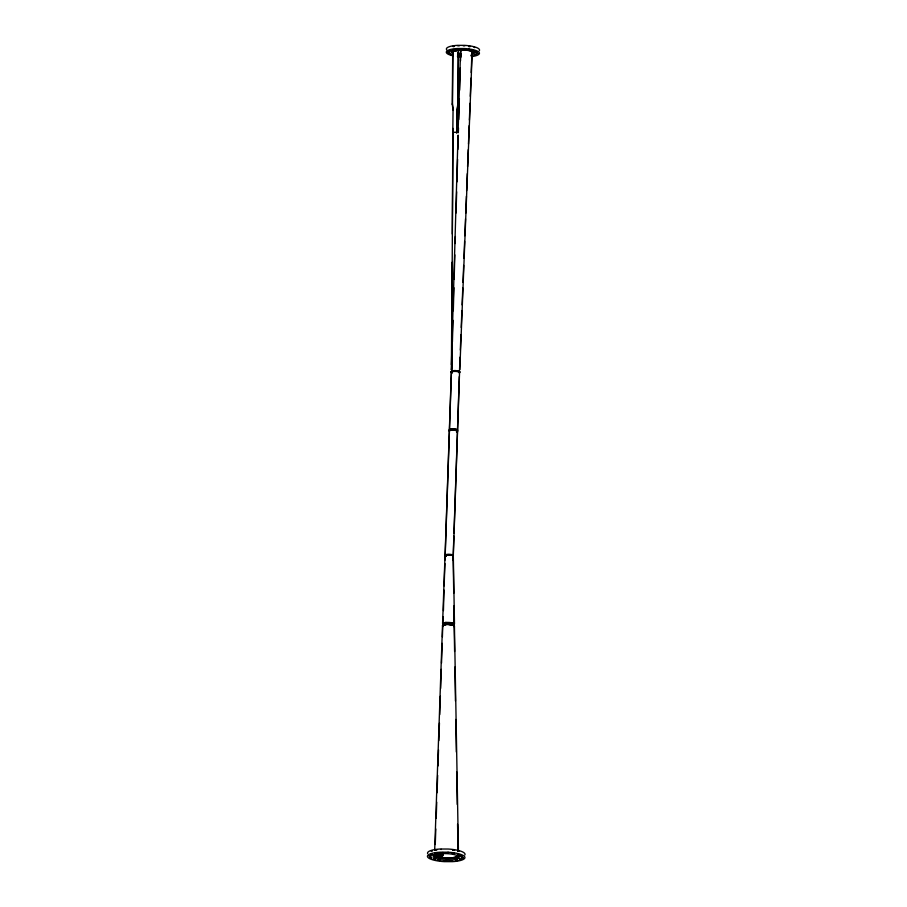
<?xml version="1.0" encoding="UTF-8"?>
<svg xmlns="http://www.w3.org/2000/svg" width="907" height="907" viewBox="0 0 907 907"><rect width="100%" height="100%" fill="white"/><g stroke="black" fill="none" stroke-linecap="round" stroke-linejoin="round"><path stroke-width="1.36" d="M452.151 358.684L451.72 369.591L452.808 132.535M451.267 369.274L451.244 369.33A4.274 1.1 2 0 0 451.38 369.512L452.14 262.236M452.321 234.04L453.058 128.42M452.287 104.169L452.718 51.211A2.88 0.737 2 0 0 453.024 51.597M452.502 104.158L452.933 51.223A2.664 0.68 2 0 0 453.047 51.461M458.25 51.461L457.808 104.158L456.935 110.393L456.686 132.717M458.466 51.472L458.024 104.169L457.151 110.405L456.879 132.773L456.108 132.331L456.89 132.637M452.797 132.592L453.058 110.405L452.276 104.033M453.307 310.761L453.942 287.734M454.158 279.458L454.826 254.856M436.426 854.553L442.491 855.12L442.401 854.496L438.557 853.918L439.997 853.963M455.133 243.552L455.359 236.5M458.024 135.313L451.414 364.591M453.035 320.341L452.4 341.848M456.051 212.986L456.663 191.796M456.947 181.922L457.593 159.315M457.876 149.44L458.284 135.313M436.097 856.049L442.786 855.868L442.877 852.421M460.552 51.087L458.08 132.592M458.488 127.932L458.341 132.603M458.738 119.543L459.373 98.591M459.634 90.212L460.303 67.866M460.518 60.882L460.813 51.098M452.151 349.785L451.539 369.194A4.013 1.032 2 0 0 451.72 369.591M442.378 856.072L442.956 852.546M443.058 624.016L442.99 626.068L442.843 623.551M445.099 555.107L449.328 431.097M449.373 429.839L451.335 372.346M435.269 844.519L435.802 828.975M436.222 818.137L436.721 802.139M437.095 792.763L437.65 775.304M438.002 765.984L438.523 749.885M438.863 740.611L439.442 723.038M439.725 714.569L440.36 696.202M440.643 688.458L441.278 669.366M441.516 663.085L442.185 643.346M442.389 636.884L443.081 616.579M443.432 610.604L443.999 590.083M444.135 585.899L444.906 563.587M445.156 559.959L445.178 555.73M445.19 555.481L451.448 371.983M443.5 624.98L443.568 622.916L445.371 622.474L453.715 623.336L453.647 625.399L446.924 624.39L442.775 625.615M443.988 624.798L444.067 622.746M444.6 624.651L444.668 622.599M445.303 624.538L445.371 622.474M446.085 624.447L446.153 622.383M446.924 624.39L446.992 622.338M447.797 624.379L447.865 622.315M448.693 624.39L448.761 622.338M449.577 624.447L449.645 622.395M450.439 624.538L450.507 622.485M453.058 560.209L453.194 556.104M453.205 555.855L453.874 536.094M453.976 533.271L459.316 376.586M453.307 555.481L457.547 431.471M457.582 430.224L459.543 372.732M451.255 624.662L451.323 622.599M451.992 624.81L452.06 622.758M452.65 624.991L452.718 622.928M453.205 625.184L453.273 623.132M454.158 626.091C453.863 619.232 454.464 628.676 453.953 625.626M434.68 850.142L442.514 625.569M442.582 623.608L444.986 556.603M469.168 125.62L468.477 144.032M469.384 120.041L470.019 103.285M470.28 96.301L470.971 78.149M471.187 72.56L471.867 54.409M472.23 51.631L459.804 369.841M452.128 352.086L451.607 364.999M459.543 369.829L460.053 357.131M460.325 350.079L460.937 334.547M461.221 327.495L461.89 310.557M462.117 304.911L462.785 287.984M463.001 282.338L463.67 265.4M463.953 258.348L464.622 241.409M464.849 235.763L465.518 218.825M465.745 213.179L466.413 196.252M466.629 190.606L467.298 173.668M467.581 166.616L468.25 149.678M457.185 856.446L458.103 855.471L457.434 854.507L459.464 854.666L457.661 854.791M458.511 855.993L457.661 856.934A9.569 2.449 2 0 1 456.833 857.33M452.559 850.312L454.622 850.301M435.099 854.768L438.024 855.857L442.469 855.55M435.088 855.267L435.893 855.936M434.975 854.757L435.836 853.918M434.963 855.256L435.745 854.768M453.942 605.865L453.885 624.458M435.224 853.895L435.394 855.947L438.342 857.285A9.285 2.381 2 0 0 438.965 857.455L439.464 857.568A9.274 2.37 2 0 0 440.711 857.829L441.958 858.033A11.621 2.97 2 0 0 447.888 858.43L451.935 858.351M474.69 47.595L473.964 47.277M435.19 854.598L437.786 853.941M442.707 855.324L442.367 855.516M472.003 52.833L472.955 51.914C466.742 49.284 458.863 49.409 452.423 51.416L452.865 52.368M457.049 856.525L456.901 856.593A9.24 2.37 2 0 1 455.972 856.945L455.745 857.036A9.251 2.37 2 0 1 455.325 857.149A9.569 2.449 2 0 1 454.77 857.285A14.512 3.707 2 0 1 454.362 857.376A9.195 2.347 2 0 1 453.874 857.466L453.477 857.534M457.309 857.126L457.219 857.172A12.959 3.322 2 0 0 458.534 856.378M463.228 45.815L464.815 45.815M457.718 45.792L459.305 45.815M456.743 857.376L456.074 857.603A9.569 2.449 2 0 1 455.541 857.75L455.405 857.795A9.558 2.449 2 0 1 454.883 857.909L454.736 857.943A9.546 2.449 2 0 1 454.135 858.056L448.103 858.43M435.519 854.791L436.165 854.643M442.151 855.652L441.221 855.845M453.353 132.229L456.595 132.411M468.681 49.477L470.245 49.704L468.681 49.477A5.85 1.497 2 0 1 469.622 49.579M435.927 854.655L436.675 854.553M431.176 851.208L432.254 851.174M454.135 857.557L451.55 857.773M436.675 854.009L435.009 854.938M457.888 851.219L458.987 851.231M453.523 857.659L450.076 857.875M451.947 858.237L455.473 857.614A11.417 2.925 2 0 0 456.368 857.319L457.865 856.423L457.888 854.836M469.815 46.711C471.719 46.189 467.026 46.144 469.18 46.711M440.881 855.891L439.952 855.959M440.847 849.406L441.414 849.406M450.212 857.977L447.899 857.931M437.627 854.417L438.603 854.394M440.224 856.446L439.249 856.457M449.997 857.988L445.847 857.988M453.897 46.699L452.797 46.393L453.965 46.246M447.945 858.544L442.253 858.169M445.87 857.886L442.265 857.671M458.194 53.49L460.767 53.683M449.135 624.356L450.031 624.424M438.172 856.412L437.231 856.299M443.874 857.75L441.936 857.523A9.263 2.37 2 0 1 441.085 857.387L440.632 857.421A9.546 2.438 2 0 1 439.192 857.138L438.863 857.058A9.535 2.438 2 0 1 437.65 856.718L437.367 856.627A9.501 2.438 2 0 1 437.061 856.525L436.902 856.469A12.018 3.072 2 0 1 435.802 855.981L435.666 855.902M437.514 855.834L436.641 855.686M440.983 854.598L441.879 854.813M436.335 855.618L435.677 855.403M437.389 856.48L437.412 856.491A9.217 2.358 2 0 0 437.741 856.593L438.013 856.684A9.24 2.358 2 0 0 439.158 856.99L439.476 857.07A9.251 2.37 2 0 0 440.723 857.319M437.378 856.48L434.997 854.916M436.755 850.188L434.804 850.312M442.582 625.898L443.138 626.363A5.964 1.531 2 0 1 448.285 624.311A5.964 1.531 2 0 1 453.953 626.624M454.294 857.523A9.535 2.438 2 0 0 455.393 857.285L455.541 857.251A9.546 2.449 2 0 0 456.062 857.104L456.731 856.877A9.546 2.438 2 0 0 457.57 856.491L458.488 855.55L458.001 854.893M452.491 104.044L453.251 110.314M453.33 556.989L454.486 624.084M454.43 625.989L458.432 851.185M454.169 625.977L454.6 651.475M454.872 667.053L455.45 701.043M455.768 719.455L456.334 752.028M456.675 771.857L457.23 804.43M457.57 824.259L458.035 851.163M453.16 556.977L453.738 593.291M445.711 556.252A3.889 0.998 2 0 1 447.741 554.948A3.889 0.998 2 0 1 452.899 555.753M453.058 556.093A3.889 0.998 2 0 0 453.035 555.923A4.184 1.066 2 0 0 448.704 554.279A4.184 1.066 2 0 0 445.859 555.889M443.035 624.844A3.889 0.998 2 0 1 443.138 624.345M443.75 624.061A3.889 0.998 2 0 1 444.192 623.948A4.013 1.032 2 0 0 443.648 624.039M445.836 556.456A4.184 1.066 2 0 1 446.142 555.084A4.184 1.066 2 0 1 451.471 555.095A4.184 1.066 2 0 1 453.024 556.467M443.104 625.025A4.013 1.032 2 0 1 443.013 624.322M458.965 372.392A4.184 1.066 2 0 0 458.148 370.963A4.184 1.066 2 0 0 452.593 370.827A4.184 1.066 2 0 0 452.128 372.233A4.184 1.066 2 0 1 454.963 370.736A4.184 1.066 2 0 1 459.305 372.358M452.049 372.244A4.274 1.1 2 0 1 454.963 370.589A4.274 1.1 2 0 1 459.396 372.255M452.037 372.46A4.274 1.1 2 0 1 454.951 370.804A4.274 1.1 2 0 1 459.384 372.471M452.242 372.675A4.013 1.032 2 0 1 454.634 371.133A4.013 1.032 2 0 1 459.361 372.528M456.64 50.747A2.664 0.68 2 0 0 453.999 50.747A2.88 0.737 2 0 1 456.72 50.701M470.869 50.645A5.589 1.429 2 0 0 466.708 49.942A5.85 1.497 2 0 1 469.599 50.202M471.379 56.631A16.598 4.252 2 0 0 479.066 52.311A16.598 4.252 2 0 0 464.531 48.536L457.355 48.524A16.598 4.252 2 0 0 446.459 51.563A16.598 4.252 2 0 0 453.035 55.826M461.198 56.892A16.598 4.252 2 0 1 457.423 56.563M453.16 53.967A11.474 2.936 2 0 1 455.631 50.202A11.474 2.936 2 0 1 470.824 50.849A11.474 2.936 2 0 1 472.014 54.771M471.731 54.862A11.474 2.936 2 0 1 471.118 55.021M461.005 55.554A11.474 2.936 2 0 1 457.525 55.146M479.338 50.758A16.598 4.252 2 0 0 464.633 45.361L457.468 45.35A16.598 4.252 2 0 0 446.72 49.874M474.225 52.187A11.474 2.936 2 0 1 472.059 53.411M461.051 54.193A11.474 2.936 2 0 1 457.57 53.774M452.355 52.164A11.474 2.936 2 0 1 451.482 51.223M459.282 53.388A11.474 2.936 2 0 1 457.593 53.15M452.378 51.54A11.474 2.936 2 0 1 452.049 51.302M472.207 51.359A5.85 1.497 2 0 1 472.094 51.88M460.699 50.837A5.85 1.497 2 0 1 461.504 50.384M470.393 50.395A5.85 1.497 2 0 1 471.073 50.611M453.919 625.592A5.703 1.463 2 0 1 454.022 626.352M443.013 626.091A5.703 1.463 2 0 1 442.922 625.331M443.228 625.104A5.703 1.463 2 0 1 448.285 624.379A5.703 1.463 2 0 1 453.557 625.354M464.883 854.972A18.764 4.796 2 0 0 448.171 849.031L440.065 849.02A18.764 4.796 2 0 0 427.639 853.646M459.18 855.72A12.959 3.322 2 0 1 446.21 858.748A12.959 3.322 2 0 1 433.285 854.882M455.926 857.444A12.959 3.322 2 0 1 452.253 858.067M443.126 858.056A12.959 3.322 2 0 1 439.748 857.603M437.265 857.036A12.959 3.322 2 0 1 436.199 856.707M434.328 855.845A12.959 3.322 2 0 1 434.124 855.72M435.02 855.46A12.018 3.072 2 0 1 434.6 854.916M434.51 854.882A12.029 3.072 2 0 0 436.891 856.979L437.049 857.036A9.524 2.438 2 0 0 437.344 857.138L437.639 857.228A9.546 2.449 2 0 0 438.841 857.557L439.181 857.637A9.558 2.449 2 0 0 440.621 857.931L440.995 857.988A9.569 2.449 2 0 0 441.834 858.124M434.816 854.36A12.029 3.072 2 0 1 435.462 853.872M441.834 857.614A9.546 2.438 2 0 1 441.006 857.489M443.024 625.195A3.889 0.998 2 0 1 443.126 624.696M443.738 624.413A3.889 0.998 2 0 1 444.181 624.299A4.013 1.032 2 0 0 443.636 624.39M443.092 625.377A4.013 1.032 2 0 1 443.001 624.685M445.983 556.184A4.013 1.032 2 0 1 448.716 554.63A4.013 1.032 2 0 1 452.888 556.195M449.396 430.02A4.116 1.054 2 0 1 453.704 428.988A4.116 1.054 2 0 1 457.479 430.394M449.475 430.281A4.184 1.066 2 0 1 453.341 429.022A4.184 1.066 2 0 1 457.547 430.474M457.23 431.256A4.116 1.054 2 0 1 456.459 431.539M449.521 430.904A4.116 1.054 2 0 1 452.967 429.657A4.116 1.054 2 0 1 457.559 430.904M449.441 431.403A4.184 1.066 2 0 1 454.396 430.201A4.184 1.066 2 0 1 456.482 432.049M452.094 373.015A4.184 1.066 2 0 1 454.94 371.394A4.184 1.066 2 0 1 459.282 373.015M434.986 859.235L432.922 859.144L434.986 859.269M452.956 54.76L451.13 54.681L452.956 54.76M472.774 50.633L474.61 50.713L472.83 50.577M459.361 49.114L457.536 49.035L459.305 49.216M442.231 852.852L440.156 852.761L442.231 852.897M450.144 860.947L452.219 861.038L450.155 860.913M447.741 51.926L449.577 52.016L447.763 51.892M478 53.468L476.164 53.445L478 53.468M429.09 856.038L431.165 856.129L429.158 855.959M463.284 857.773L461.21 857.671L463.216 857.875M439.929 860.392L437.866 860.289L439.929 860.392M452.434 853.419L454.52 853.521L452.468 853.374M454.52 49.67L452.684 49.636L454.52 49.67M471.221 55.724L473.057 55.826L471.277 55.667M436.755 853.476L434.668 853.442L436.755 853.476M455.62 860.324L457.695 860.437L455.62 860.324M448.398 53.354L450.235 53.456L448.398 53.354M477.343 52.039L475.495 52.005L477.343 52.039M429.839 857.648L431.913 857.761L429.861 857.614M462.536 856.151L460.45 856.117L462.536 856.151M463.046 49.046L464.883 49.148L463.046 49.046M446.391 852.784L448.466 852.897L446.471 852.716M445.983 861.026L443.897 860.981L445.972 861.06M451.085 50.679L449.237 50.645L451.074 50.713M474.656 54.715L476.492 54.817L474.678 54.681M432.866 854.621L430.78 854.587L432.866 854.621M459.509 859.178L461.584 859.292L459.509 859.178M448.058 852.206L439.952 852.195A18.764 4.796 2 0 0 427.571 856.9A18.764 4.796 2 0 0 444.305 861.639L452.412 861.65A18.764 4.796 2 0 0 464.803 856.945A18.764 4.796 2 0 0 448.058 852.206M439.237 859.496A12.959 3.322 2 0 0 459.123 857.478A12.959 3.322 2 0 0 440.178 853.793A12.959 3.322 2 0 0 439.237 859.496"/></g></svg>
